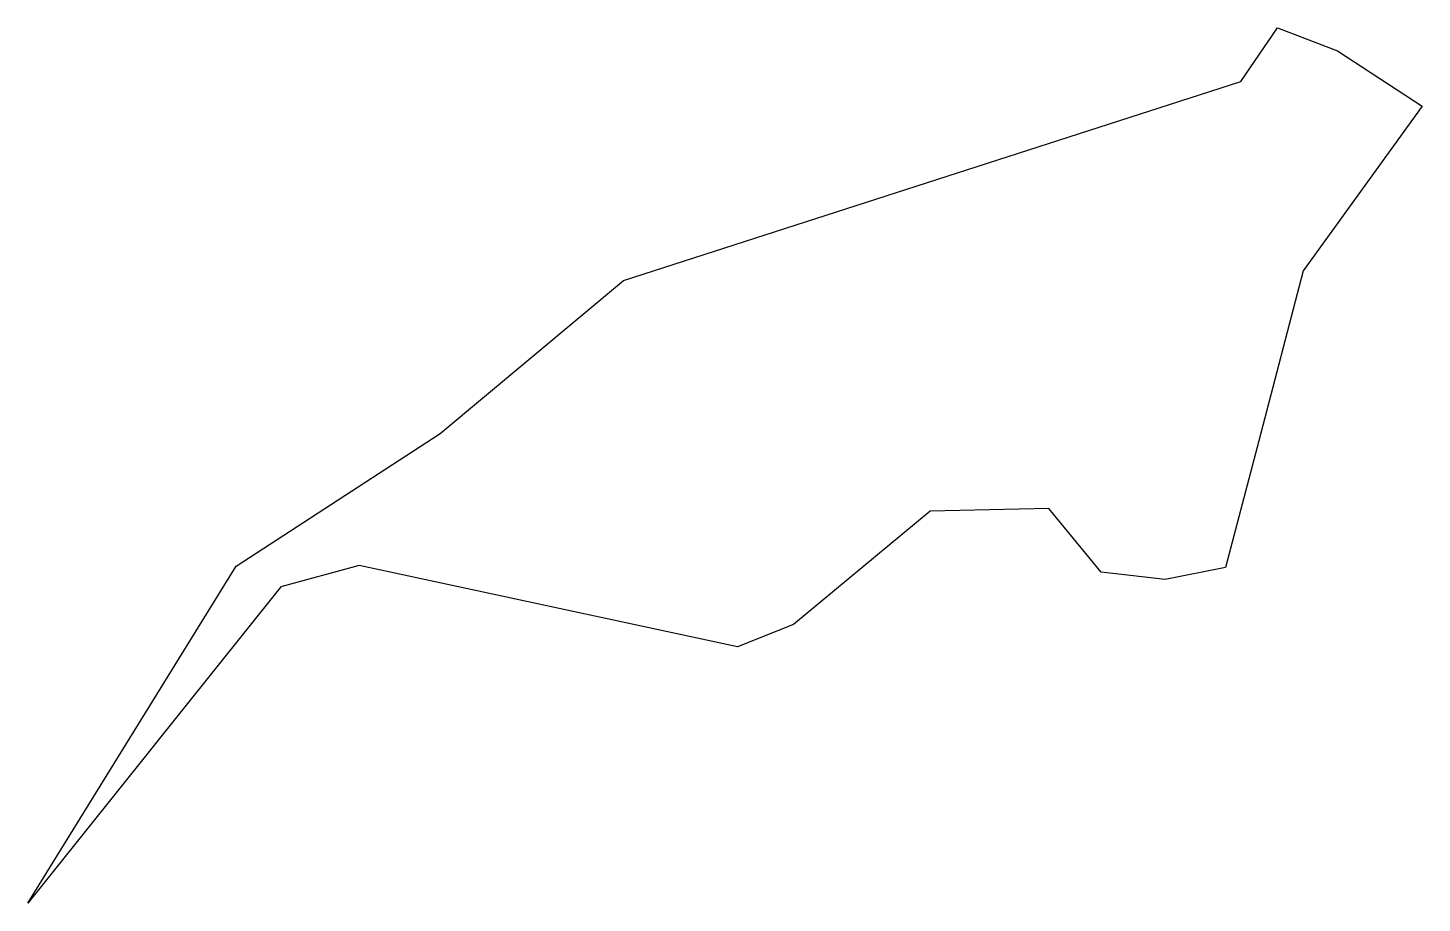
# Model space of a CAD drawing. Extents: x 554070 to 554519, y 1839063 to 1839344.
import ezdxf

# ---------------------------------------------------------------- set-up
doc = ezdxf.new("R2010")
doc.units = 0
doc.layers.add('Level 14', color=7, linetype='Continuous')

msp = doc.modelspace()

# ---------------------------------------------------------------- linework, layer by layer
at = {"layer": 'Level 14'}
msp.add_lwpolyline([(554070.4, 1839062.58), (554137.38, 1839171.04), (554203.02, 1839213.72), (554262.06, 1839263.01), (554460.6, 1839327.06), (554472.36, 1839344.34), (554491.74, 1839336.9), (554518.94, 1839319.08), (554480.71, 1839266.17), (554466.39, 1839211.39), (554455.73, 1839170.64), (554436.24, 1839166.75), (554415.72, 1839169.17), (554398.83, 1839189.67), (554360.69, 1839188.77), (554316.75, 1839152.28), (554298.66, 1839145.04), (554177.01, 1839171.25), (554151.72, 1839164.41)], close=True, dxfattribs=at)

doc.saveas('drawing.dxf')
